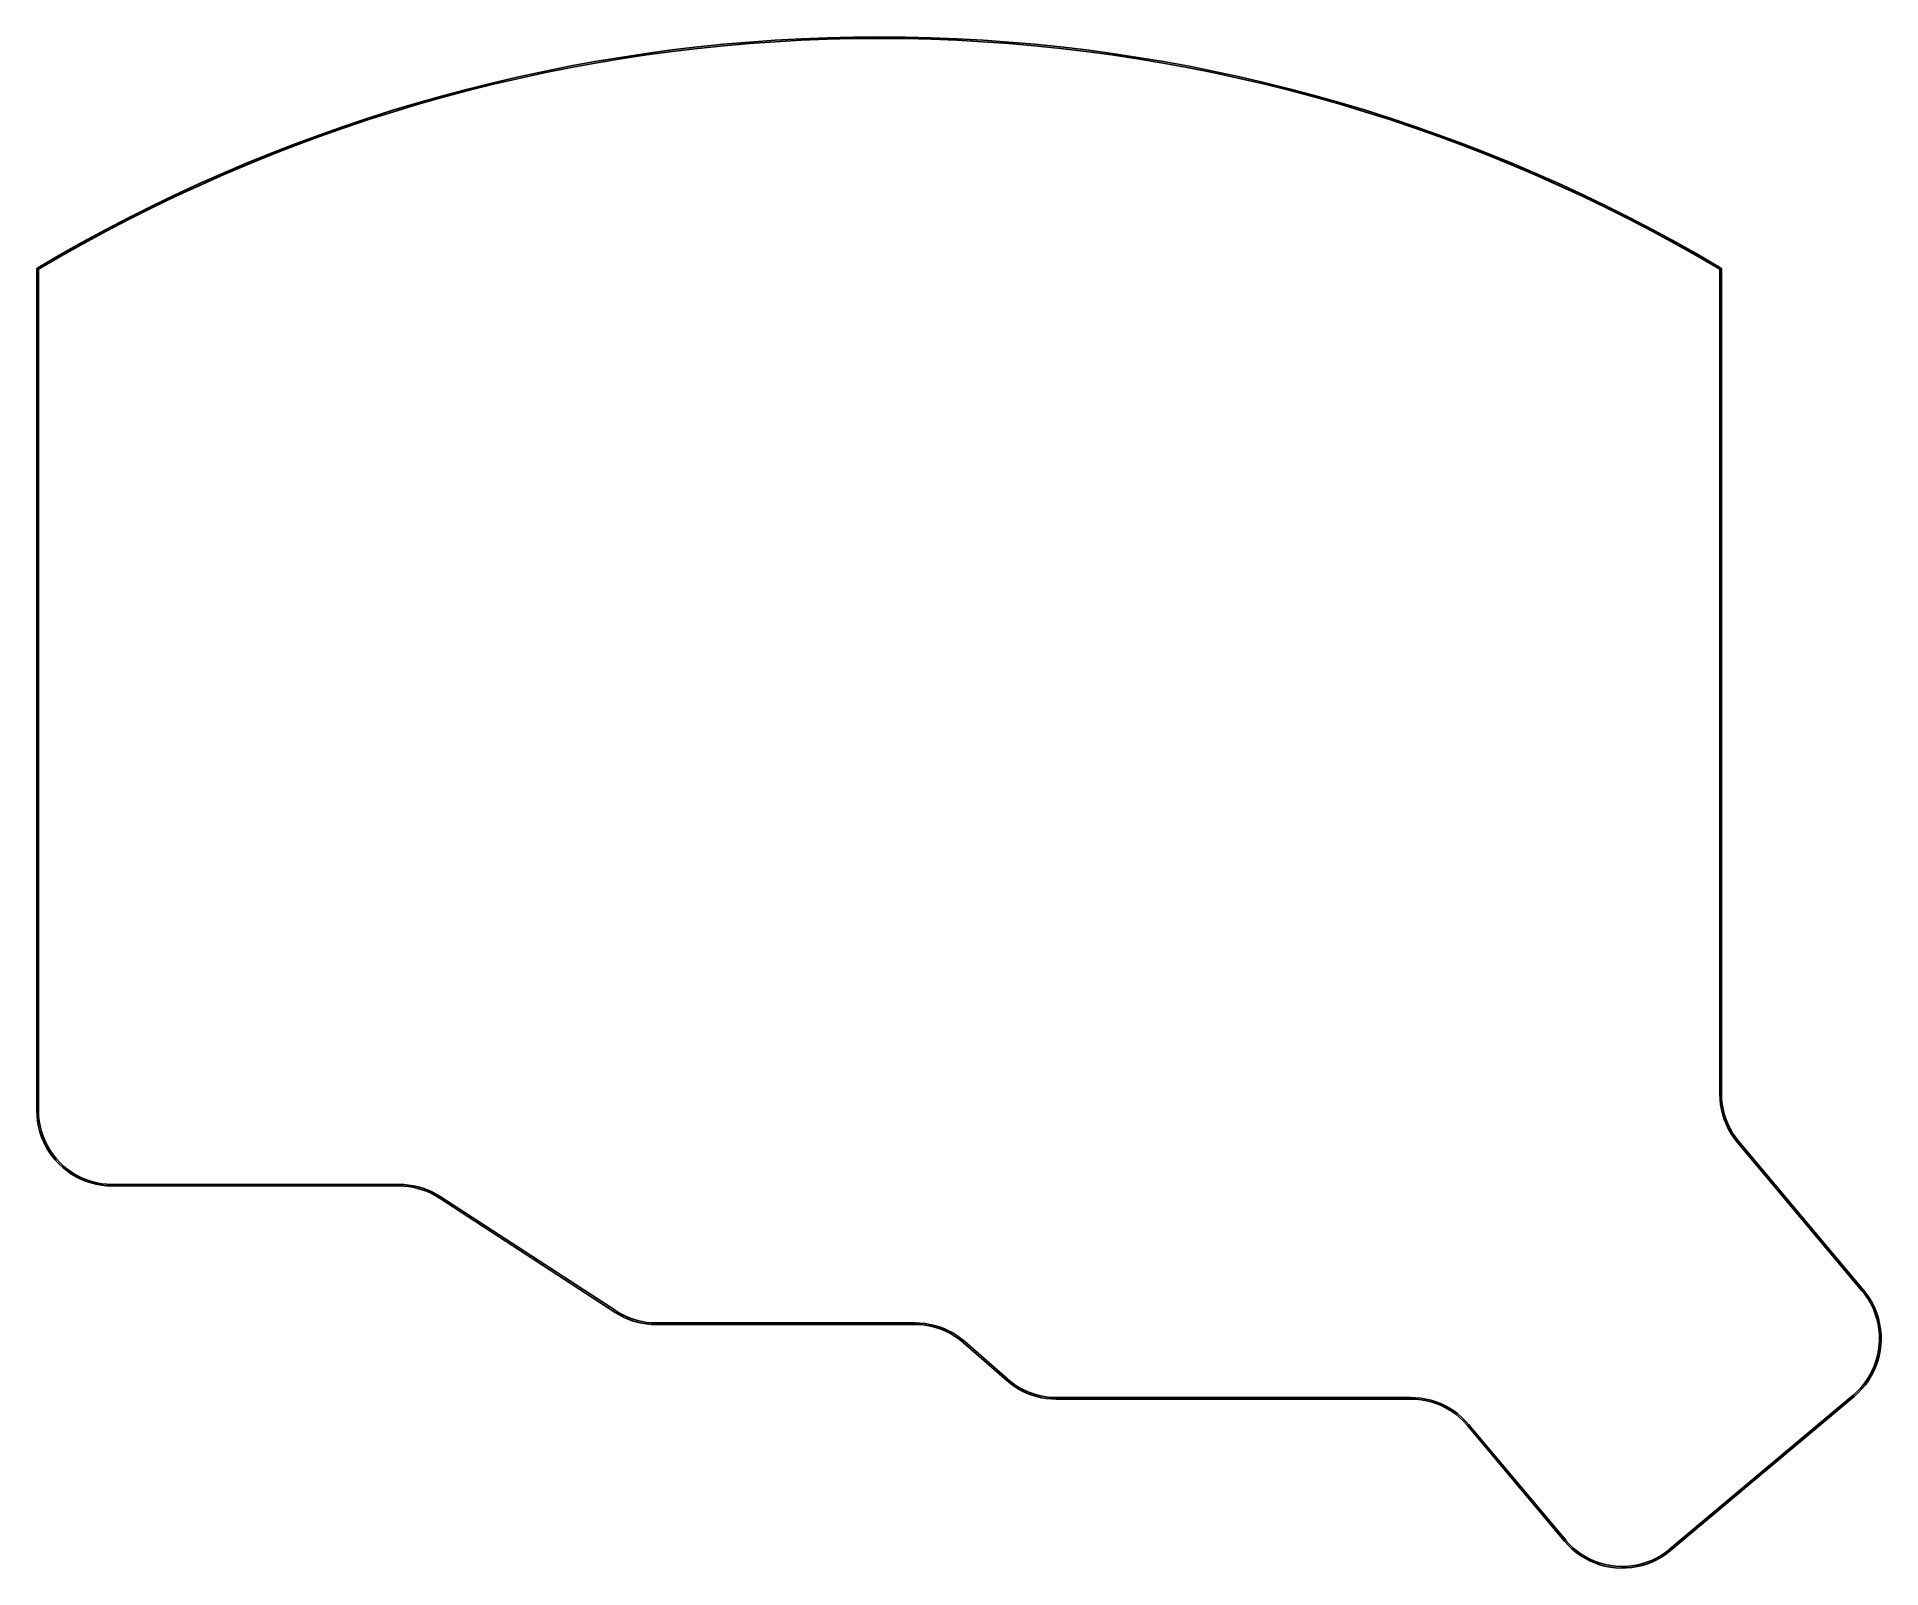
# Model space of a CAD drawing. Extents: x -17 to 156, y -53 to 91.
import ezdxf

# ---------------------------------------------------------------- set-up
doc = ezdxf.new("R2010")
doc.units = 0
doc.layers.add('BLACK', color=7, linetype='CONTINUOUS')

msp = doc.modelspace()

# ---------------------------------------------------------------- linework, layer by layer
at = {"layer": 'BLACK', "linetype": 'CONTINUOUS'}
for p, q in [((44.962, 89.8142), (47.3881, 90.0636)), ((47.3881, 90.0636), (49.8179, 90.2748)), ((49.8293, 90.13), (47.4019, 89.9191)), ((49.8179, 90.2748), (52.2507, 90.4476)), ((52.2598, 90.3027), (49.8293, 90.13)), ((52.2507, 90.4476), (54.6859, 90.5821)), ((54.6928, 90.437), (52.2598, 90.3027)), ((54.6859, 90.5821), (57.1229, 90.6781)), ((57.1275, 90.533), (54.6928, 90.437)), ((57.1229, 90.6781), (59.5612, 90.7358)), ((59.5634, 90.5906), (57.1275, 90.533)), ((59.5612, 90.7358), (62, 90.755)), ((62, 90.6098), (59.5634, 90.5906)), ((62, 90.755), (64.4388, 90.7358)), ((64.4366, 90.5906), (62, 90.6098)), ((66.8725, 90.533), (64.4366, 90.5906)), ((64.4388, 90.7358), (66.8771, 90.6781)), ((69.3072, 90.437), (66.8725, 90.533)), ((66.8771, 90.6781), (69.3141, 90.5821)), ((71.7402, 90.3027), (69.3072, 90.437)), ((69.3141, 90.5821), (71.7493, 90.4476)), ((74.1707, 90.13), (71.7402, 90.3027)), ((71.7493, 90.4476), (74.1821, 90.2748)), ((76.5981, 89.9191), (74.1707, 90.13)), ((74.1821, 90.2748), (76.6119, 90.0636)), ((76.6119, 90.0636), (79.038, 89.8142)), ((32.9068, 87.9957), (35.3058, 88.4353)), ((35.3058, 88.4353), (37.7114, 88.8371)), ((37.7342, 88.6937), (35.3309, 88.2923)), ((37.7114, 88.8371), (40.123, 89.2009)), ((40.1436, 89.0571), (37.7342, 88.6937)), ((40.123, 89.2009), (42.5401, 89.5266)), ((42.5584, 89.3826), (40.1436, 89.0571)), ((42.5401, 89.5266), (44.962, 89.8142)), ((44.978, 89.6699), (42.5584, 89.3826)), ((47.4019, 89.9191), (44.978, 89.6699)), ((79.022, 89.6699), (76.5981, 89.9191)), ((81.4416, 89.3826), (79.022, 89.6699)), ((79.038, 89.8142), (81.4599, 89.5266)), ((83.8564, 89.0571), (81.4416, 89.3826)), ((81.4599, 89.5266), (83.877, 89.2009)), ((86.2658, 88.6937), (83.8564, 89.0571)), ((83.877, 89.2009), (86.2886, 88.8371)), ((88.6691, 88.2923), (86.2658, 88.6937)), ((86.2886, 88.8371), (88.6942, 88.4353)), ((88.6942, 88.4353), (91.0932, 87.9957)), ((25.7557, 86.4508), (28.1312, 87.0034)), ((28.163, 86.8617), (25.7897, 86.3097)), ((28.1312, 87.0034), (30.5151, 87.5184)), ((30.5446, 87.3762), (28.163, 86.8617)), ((30.5151, 87.5184), (32.9068, 87.9957)), ((32.9341, 87.8531), (30.5446, 87.3762)), ((35.3309, 88.2923), (32.9341, 87.8531)), ((91.0659, 87.8531), (88.6691, 88.2923)), ((93.4554, 87.3762), (91.0659, 87.8531)), ((91.0932, 87.9957), (93.4849, 87.5184)), ((95.837, 86.8617), (93.4554, 87.3762)), ((93.4849, 87.5184), (95.8688, 87.0034)), ((98.2103, 86.3097), (95.837, 86.8617)), ((95.8688, 87.0034), (98.2443, 86.4508)), ((18.6855, 84.5697), (21.0322, 85.2339)), ((21.0707, 85.0939), (18.7261, 84.4303)), ((21.0322, 85.2339), (23.3892, 85.861)), ((23.4254, 85.7204), (21.0707, 85.0939)), ((23.3892, 85.861), (25.7557, 86.4508)), ((25.7897, 86.3097), (23.4254, 85.7204)), ((100.575, 85.7204), (98.2103, 86.3097)), ((98.2443, 86.4508), (100.611, 85.861)), ((102.929, 85.0939), (100.575, 85.7204)), ((100.611, 85.861), (102.968, 85.2339)), ((105.274, 84.4303), (102.929, 85.0939)), ((102.968, 85.2339), (105.315, 84.5697)), ((11.7121, 82.3565), (14.0249, 83.1309)), ((14.0249, 83.1309), (16.3495, 83.8687)), ((16.3923, 83.7299), (14.0699, 82.9928)), ((16.3495, 83.8687), (18.6855, 84.5697)), ((18.7261, 84.4303), (16.3923, 83.7299)), ((107.608, 83.7299), (105.274, 84.4303)), ((105.315, 84.5697), (107.65, 83.8687)), ((109.93, 82.9928), (107.608, 83.7299)), ((107.65, 83.8687), (109.975, 83.1309)), ((109.975, 83.1309), (112.288, 82.3565)), ((7.1247, 80.699), (9.41188, 81.5459)), ((9.46123, 81.4093), (7.17619, 80.5633)), ((9.41188, 81.5459), (11.7121, 82.3565)), ((11.7593, 82.2192), (9.46123, 81.4093)), ((14.0699, 82.9928), (11.7593, 82.2192)), ((112.241, 82.2192), (109.93, 82.9928)), ((114.539, 81.4093), (112.241, 82.2192)), ((112.288, 82.3565), (114.588, 81.5459)), ((116.824, 80.5633), (114.539, 81.4093)), ((114.588, 81.5459), (116.875, 80.699)), ((2.5918, 78.8978), (4.85115, 79.8163)), ((4.90478, 79.6813), (2.64754, 78.7637)), ((4.85115, 79.8163), (7.1247, 80.699)), ((7.17619, 80.5633), (4.90478, 79.6813)), ((119.095, 79.6813), (116.824, 80.5633)), ((116.875, 80.699), (119.149, 79.8163)), ((121.352, 78.7637), (119.095, 79.6813)), ((119.149, 79.8163), (121.408, 78.8978)), ((-1.88209, 76.9546), (0.3472, 77.9438)), ((0.3472, 77.9438), (2.5918, 78.8978)), ((2.64754, 78.7637), (0.40504, 77.8106)), ((123.595, 77.8106), (121.352, 78.7637)), ((121.408, 78.8978), (123.653, 77.9438)), ((123.653, 77.9438), (125.882, 76.9546)), ((-4.09551, 75.9303), (-1.88209, 76.9546)), ((-1.82215, 76.8223), (-4.0335, 75.799)), ((0.40504, 77.8106), (-1.82215, 76.8223)), ((125.822, 76.8223), (123.595, 77.8106)), ((128.033, 75.799), (125.822, 76.8223)), ((125.882, 76.9546), (128.096, 75.9303)), ((-8.47256, 73.7778), (-6.29252, 74.8713)), ((-6.22844, 74.741), (-8.40644, 73.6485)), ((-6.29252, 74.8713), (-4.09551, 75.9303)), ((-4.0335, 75.799), (-6.22844, 74.741)), ((130.228, 74.741), (128.033, 75.799)), ((128.096, 75.9303), (130.293, 74.8713)), ((132.406, 73.6485), (130.228, 74.741)), ((130.293, 74.8713), (132.473, 73.7778)), ((-10.6351, 72.6501), (-8.47256, 73.7778)), ((-8.40644, 73.6485), (-10.5669, 72.5219)), ((134.567, 72.5219), (132.406, 73.6485)), ((132.473, 73.7778), (134.635, 72.6501)), ((-14.9055, 70.2931), (-12.7796, 71.4885)), ((-12.7094, 71.3613), (-14.8334, 70.1671)), ((-12.7796, 71.4885), (-10.6351, 72.6501)), ((-10.5669, 72.5219), (-12.7094, 71.3613)), ((136.709, 71.3613), (134.567, 72.5219)), ((134.635, 72.6501), (136.78, 71.4885)), ((138.833, 70.1671), (136.709, 71.3613)), ((136.78, 71.4885), (138.906, 70.2931)), ((-16.9943, 69.075), (-14.9055, 70.2931)), ((-14.8334, 70.1671), (-16.9221, 68.949)), ((140.925, 68.9473), (138.833, 70.1671)), ((138.906, 70.2931), (140.994, 69.075)), ((-17.075, 69), (-17.0733, 69.0097)), ((-17.075, -10), (-17.075, 69)), ((-17.0739, 69.013), (-17.0722, 69.0159)), ((-17.0733, 69.0097), (-17.0739, 69.013)), ((-17.0722, 69.0159), (-17.0705, 69.0257)), ((-17.0705, 69.0257), (-17.058, 69.0406)), ((-17.058, 69.0406), (-17.0482, 69.0575)), ((-17.0482, 69.0575), (-17.0419, 69.0598)), ((-17.0419, 69.0598), (-17.0375, 69.065)), ((-17.0375, 69.065), (-17.0183, 69.0683)), ((-17.0183, 69.0683), (-17, 69.075)), ((-17, 69.075), (-16.9943, 69.075)), ((-16.9221, 68.949), (-16.925, 68.944)), ((-16.925, 68.944), (-16.925, -10)), ((140.925, -8.43399), (140.925, 68.9473)), ((140.994, 69.075), (141, 69.075)), ((141, 69.075), (141.01, 69.0733)), ((141.01, 69.0733), (141.013, 69.0739)), ((141.013, 69.0739), (141.016, 69.0722)), ((141.016, 69.0722), (141.026, 69.0705)), ((141.026, 69.0705), (141.041, 69.058)), ((141.041, 69.058), (141.057, 69.0482)), ((141.057, 69.0482), (141.06, 69.0418)), ((141.06, 69.0418), (141.065, 69.0375)), ((141.065, 69.0375), (141.068, 69.0183)), ((141.068, 69.0183), (141.075, 69)), ((141.075, 69), (141.075, -8.43399)), ((140.925, -8.43402), (140.925, -8.43399)), ((140.942, -8.92751), (140.925, -8.43402)), ((141.075, -8.43399), (141.071, -8.45392)), ((141.071, -8.45392), (141.088, -8.91734)), ((-17.057, -10.5047), (-17.075, -10)), ((-16.925, -10), (-16.9287, -10.0208)), ((-16.9287, -10.0208), (-16.9118, -10.4943)), ((140.994, -9.41864), (140.942, -8.92751)), ((141.08, -9.90496), (140.994, -9.41864)), ((141.199, -10.3841), (141.08, -9.90496)), ((141.088, -8.91734), (141.138, -9.39835)), ((141.138, -9.39835), (141.222, -9.87465)), ((141.352, -10.8538), (141.199, -10.3841)), ((141.222, -9.87465), (141.339, -10.3439)), ((141.339, -10.3439), (141.489, -10.8039)), ((-17.003, -11.0069), (-17.057, -10.5047)), ((-16.9133, -11.5039), (-17.003, -11.0069)), ((-16.7884, -11.9933), (-16.9133, -11.5039)), ((-16.9118, -10.4943), (-16.8589, -10.9862)), ((-16.8589, -10.9862), (-16.7711, -11.473)), ((-16.6289, -12.4725), (-16.7884, -11.9933)), ((-16.7711, -11.473), (-16.6487, -11.9522)), ((-16.6487, -11.9522), (-16.4925, -12.4216)), ((141.537, -11.3116), (141.352, -10.8538)), ((141.489, -10.8039), (141.67, -11.2524)), ((141.753, -11.7555), (141.537, -11.3116)), ((141.67, -11.2524), (141.882, -11.6871)), ((142, -12.1832), (141.753, -11.7555)), ((141.882, -11.6871), (142.124, -12.1059)), ((142.124, -12.1059), (142.394, -12.5069)), ((-16.4356, -12.9391), (-16.6289, -12.4725)), ((-16.4925, -12.4216), (-16.3032, -12.8786)), ((-16.2096, -13.3907), (-16.4356, -12.9391)), ((-16.3032, -12.8786), (-16.0818, -13.3209)), ((-15.9519, -13.825), (-16.2096, -13.3907)), ((-16.0818, -13.3209), (-15.8294, -13.7463)), ((-15.6638, -14.2399), (-15.9519, -13.825)), ((-15.8294, -13.7463), (-15.5473, -14.1526)), ((142.276, -12.5926), (142, -12.1832)), ((142.58, -12.9817), (142.276, -12.5926)), ((142.394, -12.5069), (142.685, -12.8788)), ((154.296, -26.9444), (142.58, -12.9817)), ((142.685, -12.8788), (142.695, -12.8853)), ((142.695, -12.8853), (154.411, -26.8479)), ((-15.3469, -14.6331), (-15.6638, -14.2399)), ((-15.5473, -14.1526), (-15.2369, -14.5378)), ((-15.0028, -15.0028), (-15.3469, -14.6331)), ((-15.2369, -14.5378), (-14.8998, -14.8998)), ((-14.6331, -15.3469), (-15.0028, -15.0028)), ((-14.8998, -14.8998), (-14.5378, -15.2369)), ((-14.2399, -15.6638), (-14.6331, -15.3469)), ((-14.5378, -15.2369), (-14.1526, -15.5473)), ((-14.1526, -15.5473), (-13.7463, -15.8294)), ((-13.825, -15.9519), (-14.2399, -15.6638)), ((-13.3907, -16.2096), (-13.825, -15.9519)), ((-13.7463, -15.8294), (-13.3209, -16.0818)), ((-12.9391, -16.4356), (-13.3907, -16.2096)), ((-13.3209, -16.0818), (-12.8786, -16.3032)), ((-12.4725, -16.6289), (-12.9391, -16.4356)), ((-12.8786, -16.3032), (-12.4216, -16.4925)), ((-11.9933, -16.7884), (-12.4725, -16.6289)), ((-12.4216, -16.4925), (-11.9522, -16.6487)), ((-11.5039, -16.9133), (-11.9933, -16.7884)), ((-11.9522, -16.6487), (-11.473, -16.7711)), ((-11.0069, -17.003), (-11.5039, -16.9133)), ((-11.473, -16.7711), (-10.9862, -16.8589)), ((-10.5047, -17.057), (-11.0069, -17.003)), ((-10.9862, -16.8589), (-10.4943, -16.9118)), ((-10, -17.075), (-10.5047, -17.057)), ((-10.4943, -16.9118), (-10.0122, -16.929)), ((-10.0122, -16.929), (-10, -16.925)), ((-10, -16.925), (16.9249, -16.925)), ((16.9249, -17.075), (-10, -17.075)), ((16.9249, -16.925), (17.3777, -16.9395)), ((16.9349, -17.0718), (16.9249, -17.075)), ((17.3683, -17.0856), (16.9349, -17.0718)), ((17.8099, -17.1282), (17.3683, -17.0856)), ((17.3777, -16.9395), (17.8286, -16.983)), ((18.2479, -17.1989), (17.8099, -17.1282)), ((17.8286, -16.983), (18.2759, -17.0552)), ((18.6804, -17.2975), (18.2479, -17.1989)), ((18.2759, -17.0552), (18.7175, -17.1559)), ((19.1058, -17.4236), (18.6804, -17.2975)), ((18.7175, -17.1559), (19.1519, -17.2846)), ((19.1519, -17.2846), (19.5771, -17.4409)), ((19.5222, -17.5767), (19.1058, -17.4236)), ((19.9279, -17.7561), (19.5222, -17.5767)), ((19.5771, -17.4409), (19.9914, -17.6241)), ((20.3214, -17.9611), (19.9279, -17.7561)), ((19.9914, -17.6241), (20.3932, -17.8334)), ((20.6863, -18.182), (20.3214, -17.9611)), ((20.3932, -17.8334), (20.7807, -18.068)), ((20.699, -18.1938), (20.6863, -18.182)), ((37.2193, -28.932), (20.699, -18.1938)), ((20.7807, -18.068), (20.7807, -18.068)), ((20.7807, -18.068), (37.301, -28.8062)), ((154.307, -26.9512), (154.296, -26.9444)), ((154.604, -27.3316), (154.307, -26.9512)), ((154.411, -26.8479), (154.722, -27.2462)), ((154.88, -27.7423), (154.604, -27.3316)), ((154.722, -27.2462), (155.003, -27.6655)), ((155.003, -27.6655), (155.254, -28.1039)), ((37.6068, -29.1666), (37.2193, -28.932)), ((37.2193, -28.932), (37.2193, -28.932)), ((37.2193, -28.932), (37.2193, -28.932)), ((37.301, -28.8062), (37.3137, -28.818)), ((37.3137, -28.818), (37.6786, -29.0389)), ((38.0086, -29.3759), (37.6068, -29.1666)), ((37.6786, -29.0389), (38.0721, -29.2439)), ((38.4229, -29.5591), (38.0086, -29.3759)), ((38.0721, -29.2439), (38.4778, -29.4233)), ((38.4778, -29.4233), (38.8942, -29.5764)), ((155.125, -28.1717), (154.88, -27.7423)), ((155.34, -28.6174), (155.125, -28.1717)), ((155.254, -28.1039), (155.473, -28.5591)), ((155.522, -29.0774), (155.34, -28.6174)), ((155.473, -28.5591), (155.659, -29.0287)), ((155.67, -29.5492), (155.522, -29.0774)), ((155.659, -29.0287), (155.811, -29.5104)), ((38.8481, -29.7154), (38.4229, -29.5591)), ((39.2825, -29.8441), (38.8481, -29.7154)), ((38.8942, -29.5764), (39.3196, -29.7025)), ((39.7241, -29.9448), (39.2825, -29.8441)), ((39.3196, -29.7025), (39.7521, -29.8011)), ((40.1714, -30.017), (39.7241, -29.9448)), ((39.7521, -29.8011), (40.1901, -29.8718)), ((40.6223, -30.0605), (40.1714, -30.017)), ((40.1901, -29.8718), (40.6317, -29.9144)), ((41.0751, -30.075), (40.6223, -30.0605)), ((40.6317, -29.9144), (41.0651, -29.9282)), ((41.0651, -29.9282), (41.0751, -29.925)), ((41.0751, -29.925), (65.3699, -29.925)), ((65.3699, -30.075), (41.0751, -30.075)), ((65.3699, -29.925), (65.8319, -29.9401)), ((65.3824, -30.0709), (65.3699, -30.075)), ((65.8675, -30.0884), (65.3824, -30.0709)), ((65.8319, -29.9401), (66.2919, -29.9853)), ((66.3627, -30.142), (65.8675, -30.0884)), ((66.2919, -29.9853), (66.748, -30.0605)), ((66.8526, -30.231), (66.3627, -30.142)), ((66.748, -30.0605), (67.1982, -30.1653)), ((67.335, -30.355), (66.8526, -30.231)), ((67.1982, -30.1653), (67.6406, -30.2993)), ((67.8072, -30.5132), (67.335, -30.355)), ((67.6406, -30.2993), (68.0734, -30.4619)), ((68.2668, -30.705), (67.8072, -30.5132)), ((68.0734, -30.4619), (68.4945, -30.6524)), ((68.7114, -30.9294), (68.2668, -30.705)), ((68.4945, -30.6524), (68.9024, -30.87)), ((69.1388, -31.185), (68.7114, -30.9294)), ((68.9024, -30.87), (69.2951, -31.1137)), ((69.2951, -31.1137), (69.6711, -31.3826)), ((155.785, -30.0303), (155.67, -29.5492)), ((155.865, -30.5184), (155.785, -30.0303)), ((155.811, -29.5104), (155.928, -30.0016)), ((155.91, -31.011), (155.865, -30.5184)), ((155.92, -31.5056), (155.91, -31.011)), ((155.928, -30.0016), (156.01, -30.5)), ((156.01, -30.5), (156.056, -31.003)), ((156.056, -31.003), (156.066, -31.5079)), ((69.5467, -31.4707), (69.1388, -31.185)), ((69.9164, -31.7715), (69.5467, -31.4707)), ((69.6711, -31.3826), (70.0288, -31.6755)), ((69.93, -31.7884), (69.9164, -31.7715)), ((73.9712, -35.3245), (69.93, -31.7884)), ((70.0288, -31.6755), (70.0288, -31.6755)), ((70.0288, -31.6755), (74.07, -35.2116)), ((155.738, -32.9759), (155.834, -32.4905)), ((155.834, -32.4905), (155.894, -31.9996)), ((155.978, -32.5135), (155.88, -33.0091)), ((155.894, -31.9996), (155.92, -31.5056)), ((156.04, -32.0123), (155.978, -32.5135)), ((156.066, -31.5079), (156.04, -32.0123)), ((155.02, -34.8127), (155.248, -34.3739)), ((155.38, -34.4365), (155.146, -34.8844)), ((155.248, -34.3739), (155.445, -33.9199)), ((155.58, -33.973), (155.38, -34.4365)), ((155.445, -33.9199), (155.608, -33.4531)), ((155.747, -33.4964), (155.58, -33.973)), ((155.608, -33.4531), (155.738, -32.9759)), ((155.88, -33.0091), (155.747, -33.4964)), ((74.3289, -35.6174), (73.9712, -35.3245)), ((73.9712, -35.3245), (73.9712, -35.3245)), ((74.07, -35.2116), (74.0836, -35.2285)), ((74.0836, -35.2285), (74.4533, -35.5293)), ((74.7049, -35.8863), (74.3289, -35.6174)), ((74.4533, -35.5293), (74.8612, -35.815)), ((75.0976, -36.13), (74.7049, -35.8863)), ((74.8612, -35.815), (75.2886, -36.0706)), ((75.5055, -36.3476), (75.0976, -36.13)), ((75.2886, -36.0706), (75.7332, -36.295)), ((75.9266, -36.5381), (75.5055, -36.3476)), ((75.7332, -36.295), (76.1928, -36.4868)), ((153.813, -36.3726), (154.156, -36.016)), ((154.264, -36.1131), (153.914, -36.4772)), ((154.156, -36.016), (154.472, -35.6358)), ((154.587, -35.7249), (154.264, -36.1131)), ((154.472, -35.6358), (154.761, -35.234)), ((154.882, -35.3146), (154.587, -35.7249)), ((154.761, -35.234), (155.02, -34.8127)), ((155.146, -34.8844), (154.882, -35.3146)), ((76.3594, -36.7007), (75.9266, -36.5381)), ((76.1928, -36.4868), (76.665, -36.645)), ((76.8018, -36.8347), (76.3594, -36.7007)), ((76.665, -36.645), (77.1474, -36.769)), ((77.252, -36.9395), (76.8018, -36.8347)), ((77.1474, -36.769), (77.6373, -36.858)), ((77.7081, -37.0147), (77.252, -36.9395)), ((77.6373, -36.858), (78.1325, -36.9116)), ((78.1681, -37.0599), (77.7081, -37.0147)), ((78.1325, -36.9116), (78.6176, -36.9291)), ((78.6301, -37.075), (78.1681, -37.0599)), ((78.6176, -36.9291), (78.6301, -36.925)), ((78.6301, -36.925), (111.92, -36.925)), ((111.92, -37.075), (78.6301, -37.075)), ((111.92, -36.925), (112.395, -36.9409)), ((111.933, -37.0708), (111.92, -37.075)), ((112.424, -37.0887), (111.933, -37.0708)), ((112.395, -36.9409), (112.867, -36.9887)), ((112.925, -37.1435), (112.424, -37.0887)), ((112.867, -36.9887), (113.336, -37.068)), ((113.42, -37.2346), (112.925, -37.1435)), ((113.336, -37.068), (113.797, -37.1785)), ((113.908, -37.3615), (113.42, -37.2346)), ((113.797, -37.1785), (114.251, -37.3198)), ((114.385, -37.5234), (113.908, -37.3615)), ((114.251, -37.3198), (114.694, -37.4911)), ((114.849, -37.7196), (114.385, -37.5234)), ((114.694, -37.4911), (115.124, -37.6918)), ((115.298, -37.949), (114.849, -37.7196)), ((115.124, -37.6918), (115.54, -37.9209)), ((115.728, -38.2104), (115.298, -37.949)), ((115.54, -37.9209), (115.939, -38.1774)), ((136.207, -51.1632), (153.443, -36.7005)), ((153.539, -36.8154), (136.303, -51.2781)), ((153.443, -36.7005), (153.461, -36.6899)), ((153.461, -36.6899), (153.813, -36.3726)), ((153.914, -36.4772), (153.539, -36.8154)), ((153.539, -36.8154), (153.539, -36.8154)), ((116.139, -38.5023), (115.728, -38.2104)), ((115.939, -38.1774), (116.321, -38.4601)), ((116.527, -38.8234), (116.139, -38.5023)), ((116.321, -38.4601), (116.683, -38.7677)), ((116.891, -39.1718), (116.527, -38.8234)), ((116.683, -38.7677), (117.023, -39.099)), ((117.214, -39.5295), (116.891, -39.1718)), ((117.023, -39.099), (117.34, -39.4523)), ((117.225, -39.5487), (117.214, -39.5295)), ((126.336, -50.4061), (117.225, -39.5487)), ((117.34, -39.4523), (117.34, -39.4523)), ((117.34, -39.4523), (126.451, -50.3097)), ((126.674, -50.7812), (126.336, -50.4061)), ((126.336, -50.4061), (126.336, -50.4061)), ((126.336, -50.4061), (126.336, -50.4061)), ((126.451, -50.3097), (126.461, -50.3282)), ((126.461, -50.3282), (126.778, -50.6799)), ((127.038, -51.1312), (126.674, -50.7812)), ((126.778, -50.6799), (127.135, -51.0227)), ((127.426, -51.4543), (127.038, -51.1312)), ((127.135, -51.0227), (127.515, -51.3391)), ((127.836, -51.7488), (127.426, -51.4543)), ((127.515, -51.3391), (127.917, -51.6276)), ((128.267, -52.0134), (127.836, -51.7488)), ((127.917, -51.6276), (128.338, -51.8868)), ((128.338, -51.8868), (128.777, -52.1152)), ((134.979, -51.9921), (135.409, -51.7465)), ((135.486, -51.8702), (135.047, -52.121)), ((135.409, -51.7465), (135.82, -51.4709)), ((135.905, -51.5888), (135.486, -51.8702)), ((135.82, -51.4709), (136.2, -51.1742)), ((136.303, -51.2781), (135.905, -51.5888)), ((136.2, -51.1742), (136.207, -51.1632)), ((136.303, -51.2781), (136.303, -51.2781)), ((128.715, -52.2466), (128.267, -52.0134)), ((129.178, -52.4473), (128.715, -52.2466)), ((128.777, -52.1152), (129.231, -52.3117)), ((129.655, -52.6143), (129.178, -52.4473)), ((129.231, -52.3117), (129.698, -52.4753)), ((130.142, -52.747), (129.655, -52.6143)), ((129.698, -52.4753), (130.175, -52.6052)), ((130.638, -52.8445), (130.142, -52.747)), ((130.175, -52.6052), (130.661, -52.7008)), ((131.139, -52.9065), (130.638, -52.8445)), ((130.661, -52.7008), (131.151, -52.7615)), ((131.643, -52.9325), (131.139, -52.9065)), ((131.151, -52.7615), (131.645, -52.7869)), ((132.148, -52.9225), (131.643, -52.9325)), ((131.645, -52.7869), (132.14, -52.7771)), ((132.14, -52.7771), (132.633, -52.7321)), ((132.651, -52.8765), (132.148, -52.9225)), ((132.633, -52.7321), (133.121, -52.652)), ((133.149, -52.7947), (132.651, -52.8765)), ((133.121, -52.652), (133.602, -52.5373)), ((133.641, -52.6776), (133.149, -52.7947)), ((133.602, -52.5373), (134.074, -52.3885)), ((134.122, -52.5257), (133.641, -52.6776)), ((134.074, -52.3885), (134.534, -52.2065)), ((134.592, -52.3399), (134.122, -52.5257)), ((134.534, -52.2065), (134.979, -51.9921)), ((135.047, -52.121), (134.592, -52.3399))]:
    msp.add_line(p, q, dxfattribs=at)

doc.saveas('drawing.dxf')
